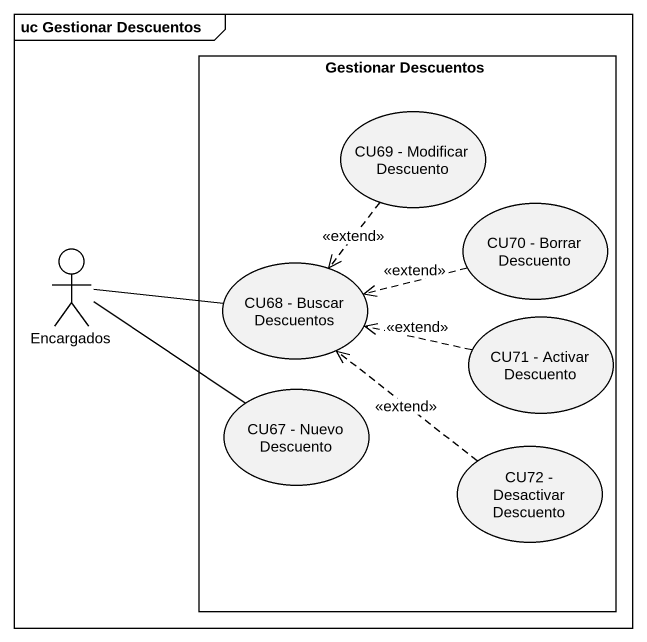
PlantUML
@startuml
mainframe uc Gestionar Descuentos
rectangle "Gestionar Descuentos" as Gestionar_Descuentos {
  usecase "CU69 - Modificar Descuento" as CU69_Modificar_Descuento
  usecase "CU70 - Borrar Descuento" as CU70_Borrar_Descuento
  usecase "CU68 - Buscar Descuentos" as CU68_Buscar_Descuentos
  usecase "CU71 - Activar Descuento" as CU71_Activar_Descuento
  usecase "CU67 - Nuevo Descuento" as CU67_Nuevo_Descuento
  usecase "CU72 - Desactivar Descuento" as CU72_Desactivar_Descuento
}
actor Encargados
CU69_Modificar_Descuento ..> CU68_Buscar_Descuentos : <<extend>>
CU70_Borrar_Descuento .left.> CU68_Buscar_Descuentos : <<extend>>
Encargados -right- CU68_Buscar_Descuentos
Encargados -right- CU67_Nuevo_Descuento
CU71_Activar_Descuento .left.> CU68_Buscar_Descuentos : <<extend>>
CU72_Desactivar_Descuento .up.> CU68_Buscar_Descuentos : <<extend>>
@enduml
